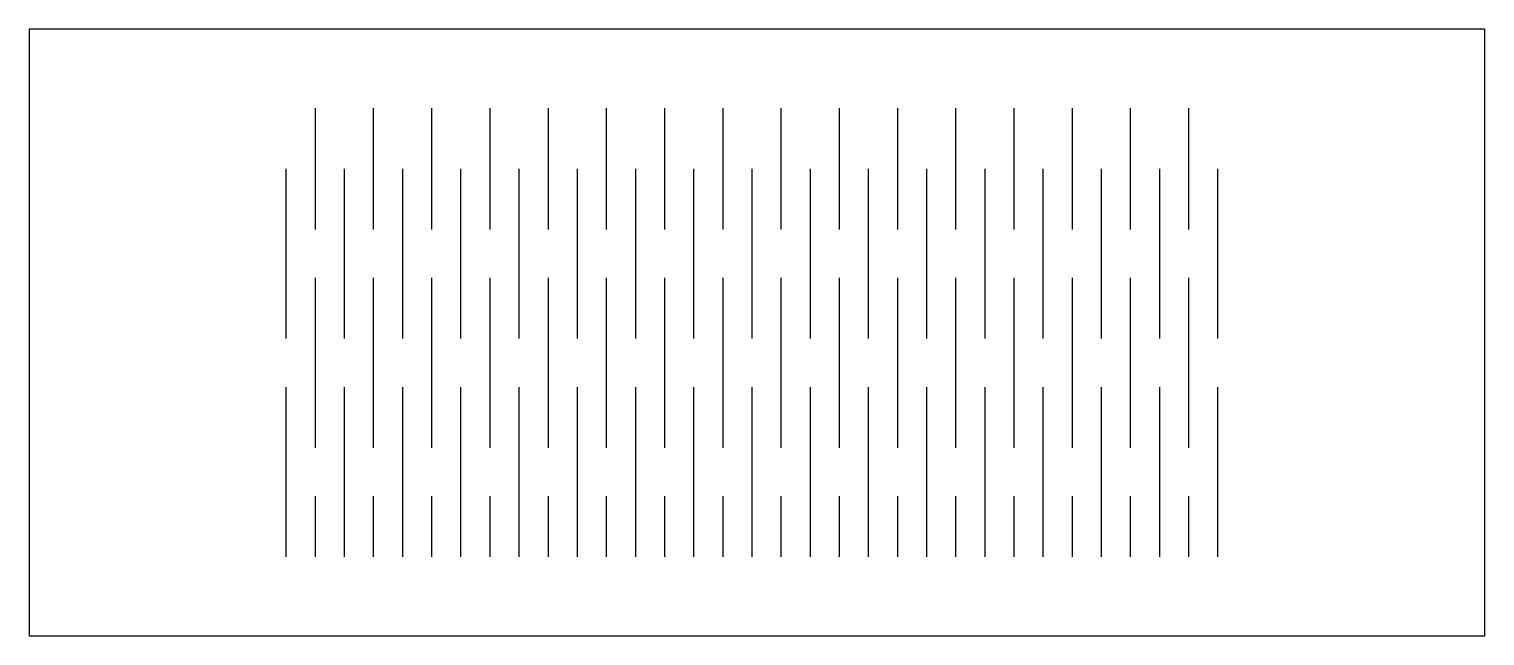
# Model space of a CAD drawing. Header units: millimetres. Extents: x 0 to 120, y 0 to 50.
import ezdxf

# ---------------------------------------------------------------- set-up
doc = ezdxf.new("R2010")
doc.units = ezdxf.units.MM
doc.layers.add('CUT', color=1, linetype='Continuous')

msp = doc.modelspace()

# ---------------------------------------------------------------- linework, layer by layer
at = {"layer": 'CUT'}
msp.add_lwpolyline([(120, 0), (120, 50), (0, 50), (0, 0), (120, 0)], close=True, dxfattribs=at)
for points in [[(23.6, 33.5), (23.6, 43.5)], [(28.4, 33.5), (28.4, 43.5)], [(33.2, 33.5), (33.2, 43.5)], [(38, 33.5), (38, 43.5)], [(42.8, 33.5), (42.8, 43.5)], [(47.6, 33.5), (47.6, 43.5)], [(52.4, 33.5), (52.4, 43.5)], [(57.2, 33.5), (57.2, 43.5)], [(62, 33.5), (62, 43.5)], [(66.8, 33.5), (66.8, 43.5)], [(71.6, 33.5), (71.6, 43.5)], [(76.4, 33.5), (76.4, 43.5)], [(81.2, 33.5), (81.2, 43.5)], [(86, 33.5), (86, 43.5)], [(90.8, 33.5), (90.8, 43.5)], [(95.6, 33.5), (95.6, 43.5)], [(21.2, 24.5), (21.2, 38.5)], [(26, 24.5), (26, 38.5)], [(30.8, 24.5), (30.8, 38.5)], [(35.6, 24.5), (35.6, 38.5)], [(40.4, 24.5), (40.4, 38.5)], [(45.2, 24.5), (45.2, 38.5)], [(50, 24.5), (50, 38.5)], [(54.8, 24.5), (54.8, 38.5)], [(59.6, 24.5), (59.6, 38.5)], [(64.4, 24.5), (64.4, 38.5)], [(69.2, 24.5), (69.2, 38.5)], [(74, 24.5), (74, 38.5)], [(78.8, 24.5), (78.8, 38.5)], [(83.6, 24.5), (83.6, 38.5)], [(88.4, 24.5), (88.4, 38.5)], [(93.2, 24.5), (93.2, 38.5)], [(98, 24.5), (98, 38.5)], [(23.6, 15.5), (23.6, 29.5)], [(28.4, 15.5), (28.4, 29.5)], [(33.2, 15.5), (33.2, 29.5)], [(38, 15.5), (38, 29.5)], [(42.8, 15.5), (42.8, 29.5)], [(47.6, 15.5), (47.6, 29.5)], [(52.4, 15.5), (52.4, 29.5)], [(57.2, 15.5), (57.2, 29.5)], [(62, 15.5), (62, 29.5)], [(66.8, 15.5), (66.8, 29.5)], [(71.6, 15.5), (71.6, 29.5)], [(76.4, 15.5), (76.4, 29.5)], [(81.2, 15.5), (81.2, 29.5)], [(86, 15.5), (86, 29.5)], [(90.8, 15.5), (90.8, 29.5)], [(95.6, 15.5), (95.6, 29.5)], [(21.2, 6.5), (21.2, 20.5)], [(26, 6.5), (26, 20.5)], [(30.8, 6.5), (30.8, 20.5)], [(35.6, 6.5), (35.6, 20.5)], [(40.4, 6.5), (40.4, 20.5)], [(45.2, 6.5), (45.2, 20.5)], [(50, 6.5), (50, 20.5)], [(54.8, 6.5), (54.8, 20.5)], [(59.6, 6.5), (59.6, 20.5)], [(64.4, 6.5), (64.4, 20.5)], [(69.2, 6.5), (69.2, 20.5)], [(74, 6.5), (74, 20.5)], [(78.8, 6.5), (78.8, 20.5)], [(83.6, 6.5), (83.6, 20.5)], [(88.4, 6.5), (88.4, 20.5)], [(93.2, 6.5), (93.2, 20.5)], [(98, 6.5), (98, 20.5)], [(23.6, 6.5), (23.6, 11.5)], [(28.4, 6.5), (28.4, 11.5)], [(33.2, 6.5), (33.2, 11.5)], [(38, 6.5), (38, 11.5)], [(42.8, 6.5), (42.8, 11.5)], [(47.6, 6.5), (47.6, 11.5)], [(52.4, 6.5), (52.4, 11.5)], [(57.2, 6.5), (57.2, 11.5)], [(62, 6.5), (62, 11.5)], [(66.8, 6.5), (66.8, 11.5)], [(71.6, 6.5), (71.6, 11.5)], [(76.4, 6.5), (76.4, 11.5)], [(81.2, 6.5), (81.2, 11.5)], [(86, 6.5), (86, 11.5)], [(90.8, 6.5), (90.8, 11.5)], [(95.6, 6.5), (95.6, 11.5)]]:
    msp.add_lwpolyline(points, dxfattribs=at)

doc.saveas('drawing.dxf')
